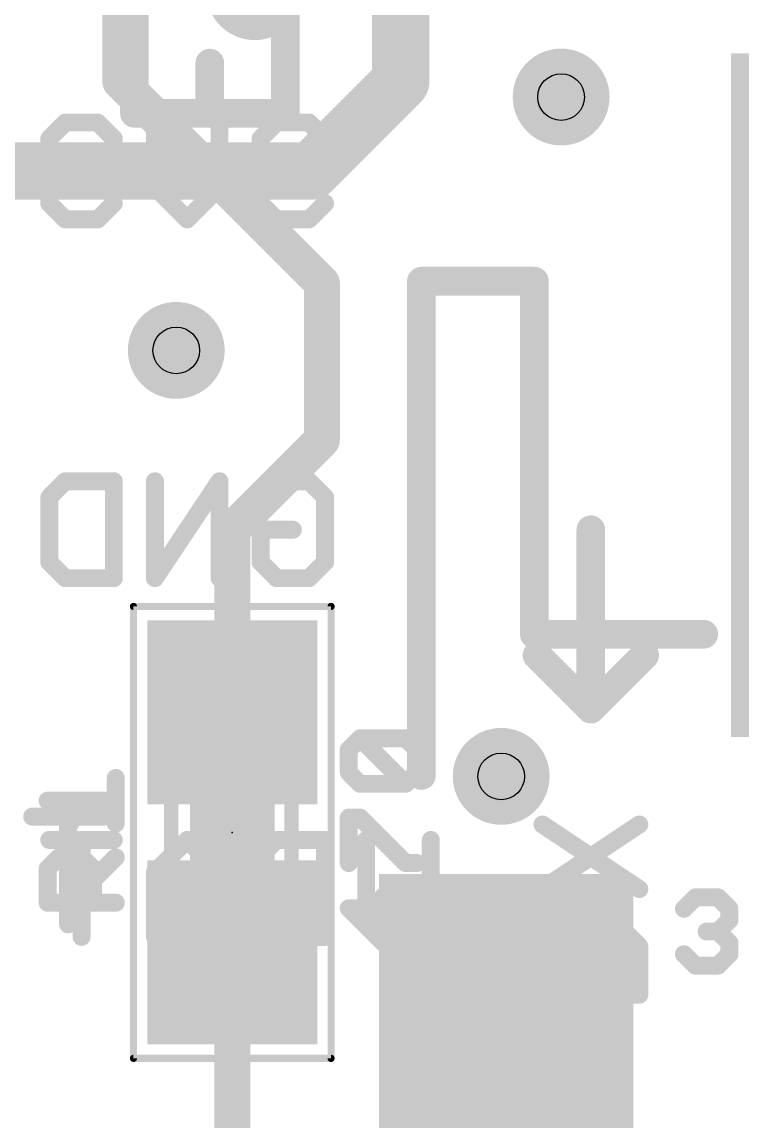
# Model space of a CAD drawing. Extents: x -44 to 63, y -21 to 59.
# Drawn here: x 4.86 to 9.96, y 4.7 to 12.49 of the extents above; entities that cross this region are included whole.
import ezdxf

# ---------------------------------------------------------------- set-up
doc = ezdxf.new("R2010")
doc.units = 0
for name, color, linetype in [('1', 12, 'CONTINUOUS'), ('16', 132, 'CONTINUOUS'), ('18', 110, 'CONTINUOUS'), ('21', 41, 'CONTINUOUS'), ('22', 40, 'CONTINUOUS'), ('23', 53, 'CONTINUOUS'), ('25', 253, 'CONTINUOUS'), ('27', 253, 'CONTINUOUS'), ('29', 253, 'CONTINUOUS'), ('31', 253, 'CONTINUOUS'), ('35', 253, 'CONTINUOUS'), ('39', 12, 'CONTINUOUS'), ('44', 253, 'CONTINUOUS'), ('51', 53, 'CONTINUOUS')]:
    doc.layers.add(name, color=color, linetype=linetype)

# ---------------------------------------------------------------- blocks, each defined once
blk = doc.blocks.new('RECT')
blk.add_solid([(-0.5, -0.5), (0.5, -0.5), (-0.5, 0.5), (0.5, 0.5)])
blk = doc.blocks.new('ROUNDV')
at = {"const_width": 0.5}
blk.add_lwpolyline([(0, -0.25, 1), (0, 0.25, 1), (0, -0.25)], format="xyb", dxfattribs=at)

msp = doc.modelspace()

# ---------------------------------------------------------------- linework, layer by layer
at = {"layer": '1', "const_width": 0.254}
for points in [[(5.5563, 12.065), (5.5563, 14.7637)], [(6.985, 10.6363), (5.5563, 12.065)], [(6.985, 9.525), (6.985, 10.6363)], [(6.35, 8.89), (6.985, 9.525)], [(6.35, 7.5969), (6.35, 8.89)], [(6.35, 5.8969), (6.35, 3.7345)]]:
    msp.add_lwpolyline(points, dxfattribs=at)
at = {"layer": '1', "const_width": 0.127}
for points in [[(5.6012, 12.1099, 1), (5.5113, 12.0201)], [(5.4928, 12.065, 1), (5.6198, 12.065)], [(7.0485, 10.6363, 1), (6.9215, 10.6363)], [(6.9401, 10.5913, 1), (7.0299, 10.6812)], [(7.0299, 9.4801, 1), (6.9401, 9.5699)], [(6.9215, 9.525, 1), (7.0485, 9.525)], [(6.4135, 8.89, 1), (6.2865, 8.89)], [(6.3051, 8.9349, 1), (6.3949, 8.8451)], [(6.2865, 7.5969, 1), (6.4135, 7.5969)], [(6.4135, 5.8969, 1), (6.2865, 5.8969)]]:
    msp.add_lwpolyline(points, format="xyb", dxfattribs=at)
at = {"layer": '16', "const_width": 0.4064}
for points in [[(7.5431, 12.0635), (7.5431, 13.6771)], [(6.9096, 11.43), (7.5431, 12.0635)], [(3.81, 11.43), (6.9096, 11.43)]]:
    msp.add_lwpolyline(points, dxfattribs=at)
at = {"layer": '16', "const_width": 0.2032}
for points in [[(7.615, 11.9917, 1), (7.4713, 12.1354)], [(7.4415, 12.0635, 1), (7.6447, 12.0635)], [(6.8378, 11.5018, 1), (6.9814, 11.3582)], [(6.9096, 11.3284, 1), (6.9096, 11.5316)]]:
    msp.add_lwpolyline(points, format="xyb", dxfattribs=at)
at = {"layer": '21', "const_width": 0.2032}
for points in [[(5.6569, 12.55), (5.6569, 11.8382)], [(6.7247, 11.8382), (6.7247, 12.55)], [(6.1908, 11.8382), (6.1908, 12.1941)], [(5.6569, 11.8382), (6.7247, 11.8382)], [(8.49, 10.65), (7.69, 10.65)], [(7.69, 10.65), (7.69, 7.15)], [(8.49, 8.15), (8.49, 10.65)], [(9.69, 8.15), (8.49, 8.15)]]:
    msp.add_lwpolyline(points, dxfattribs=at)
at = {"layer": '21', "const_width": 0.1016}
for points in [[(6.2416, 12.1941, 1), (6.14, 12.1941)], [(5.6569, 11.889, 1), (5.6569, 11.7874)], [(6.7247, 11.7874, 1), (6.7247, 11.889)], [(5.6061, 11.8382, 1), (5.7077, 11.8382)], [(6.14, 11.8382, 1), (6.2416, 11.8382)], [(6.6739, 11.8382, 1), (6.7755, 11.8382)], [(7.69, 10.7008, 1), (7.69, 10.5992)], [(7.7408, 10.65, 1), (7.6392, 10.65)], [(8.5408, 10.65, 1), (8.4392, 10.65)], [(8.49, 10.5992, 1), (8.49, 10.7008)], [(8.49, 8.2008, 1), (8.49, 8.0992)], [(9.69, 8.0992, 1), (9.69, 8.2008)], [(8.4392, 8.15, 1), (8.5408, 8.15)], [(7.6392, 7.15, 1), (7.7408, 7.15)]]:
    msp.add_lwpolyline(points, format="xyb", dxfattribs=at)
at = {"layer": '22'}
for points, const_width in [([(5.1677, 11.7735), (5.0533, 11.6591)], 0.127), ([(5.3965, 11.7735), (5.1677, 11.7735)], 0.127), ([(5.5109, 11.6591), (5.3965, 11.7735)], 0.127), ([(5.8017, 11.3159), (5.8017, 11.7735)], 0.127), ([(6.2593, 11.7735), (6.2593, 11.3159)], 0.127), ([(6.6646, 11.7735), (6.5502, 11.6591)], 0.127), ([(6.8934, 11.7735), (6.6646, 11.7735)], 0.127), ([(7.0077, 11.6591), (6.8934, 11.7735)], 0.127), ([(5.0533, 11.6591), (5.0533, 11.5447)], 0.127), ([(6.5502, 11.6591), (6.5502, 11.5447)], 0.127), ([(5.0533, 11.5447), (5.1677, 11.4303)], 0.127), ([(6.5502, 11.5447), (6.6646, 11.4303)], 0.127), ([(5.1677, 11.4303), (5.0533, 11.3159)], 0.127), ([(5.1677, 11.4303), (5.2821, 11.4303)], 0.127), ([(6.6646, 11.4303), (6.5502, 11.3159)], 0.127), ([(6.6646, 11.4303), (6.779, 11.4303)], 0.127), ([(5.0533, 11.3159), (5.0533, 11.2015)], 0.127), ([(6.0305, 11.0871), (5.8017, 11.3159)], 0.127), ([(6.2593, 11.3159), (6.0305, 11.0871)], 0.127), ([(6.5502, 11.3159), (6.5502, 11.2015)], 0.127), ([(5.0533, 11.2015), (5.1677, 11.0871)], 0.127), ([(5.3965, 11.0871), (5.5109, 11.2015)], 0.127), ([(6.5502, 11.2015), (6.6646, 11.0871)], 0.127), ([(6.8934, 11.0871), (7.0077, 11.2015)], 0.127), ([(5.1677, 11.0871), (5.3965, 11.0871)], 0.127), ([(6.6646, 11.0871), (6.8934, 11.0871)], 0.127), ([(5.0533, 9.1191), (5.1677, 9.2335)], 0.127), ([(5.1677, 9.2335), (5.5109, 9.2335)], 0.127), ([(5.5109, 9.2335), (5.5109, 8.5471)], 0.127), ([(6.2593, 9.2335), (5.8017, 8.5471)], 0.127), ([(5.8017, 8.5471), (5.8017, 9.2335)], 0.127), ([(6.2593, 8.5471), (6.2593, 9.2335)], 0.127), ([(6.5502, 9.1191), (6.6646, 9.2335)], 0.127), ([(6.6646, 9.2335), (6.8934, 9.2335)], 0.127), ([(6.8934, 9.2335), (7.0077, 9.1191)], 0.127), ([(5.0533, 8.6615), (5.0533, 9.1191)], 0.127), ([(7.0077, 9.1191), (7.0077, 8.6615)], 0.127), ([(6.5502, 8.6615), (6.5502, 8.8903)], 0.127), ([(6.5502, 8.8903), (6.779, 8.8903)], 0.127), ([(8.89, 8.89), (8.89, 7.62)], 0.2032), ([(5.1677, 8.5471), (5.0533, 8.6615)], 0.127), ([(6.6646, 8.5471), (6.5502, 8.6615)], 0.127), ([(7.0077, 8.6615), (6.8934, 8.5471)], 0.127), ([(5.5109, 8.5471), (5.1677, 8.5471)], 0.127), ([(6.8934, 8.5471), (6.6646, 8.5471)], 0.127), ([(8.89, 7.62), (8.509, 8.001)], 0.2032), ([(8.89, 7.62), (9.271, 8.001)], 0.2032), ([(9.2335, 6.3456), (8.5471, 6.8032)], 0.127), ([(9.2335, 6.8032), (8.5471, 6.3456)], 0.127), ([(5.5109, 6.6935), (5.0533, 6.6935)], 0.127), ([(5.2821, 6.0071), (5.2821, 6.6935)], 0.127), ([(6.0305, 6.6935), (5.8017, 6.4647)], 0.127), ([(6.2593, 6.4647), (6.0305, 6.6935)], 0.127), ([(6.6646, 6.6935), (6.5502, 6.5791)], 0.127), ([(7.0077, 6.6935), (6.6646, 6.6935)], 0.127), ([(7.0077, 6.0071), (7.0077, 6.6935)], 0.127), ([(7.2986, 6.2359), (7.2986, 6.6935)], 0.127), ([(7.7562, 6.6935), (7.7562, 6.2359)], 0.127), ([(6.5502, 6.5791), (6.5502, 6.4647)], 0.127), ([(5.8017, 6.4647), (5.8017, 6.0071)], 0.127), ([(6.2593, 6.0071), (6.2593, 6.4647)], 0.127), ([(6.5502, 6.4647), (6.6646, 6.3503)], 0.127), ([(6.2593, 6.3503), (5.8017, 6.3503)], 0.127), ([(6.6646, 6.3503), (6.5502, 6.2359)], 0.127), ([(7.0077, 6.3503), (6.6646, 6.3503)], 0.127), ([(6.5502, 6.2359), (6.5502, 6.1215)], 0.127), ([(7.5274, 6.0071), (7.2986, 6.2359)], 0.127), ([(7.7562, 6.2359), (7.5274, 6.0071)], 0.127), ([(6.5502, 6.1215), (6.6646, 6.0071)], 0.127), ([(6.6646, 6.0071), (7.0077, 6.0071)], 0.127), ([(8.7759, 5.826), (8.5471, 6.0548)], 0.127), ([(8.8903, 6.0548), (8.7759, 5.9404)], 0.127), ([(9.1191, 6.0548), (8.8903, 6.0548)], 0.127), ([(9.2335, 5.9404), (9.1191, 6.0548)], 0.127), ([(8.7759, 5.9404), (8.7759, 5.5972)], 0.127), ([(9.2335, 5.5972), (9.2335, 5.9404)], 0.127), ([(8.5471, 5.5972), (9.2335, 5.5972)], 0.127), ([(8.4327, 4.8487), (8.4327, 5.3063)], 0.127)]:
    msp.add_lwpolyline(points, dxfattribs=dict(at, const_width=const_width))
for points, const_width in [([(5.1677, 11.8052, 1), (5.1677, 11.7417)], 0.0635), ([(5.1902, 11.751, 1), (5.1453, 11.7959)], 0.0635), ([(5.419, 11.7959, 1), (5.3741, 11.751)], 0.0635), ([(5.3965, 11.7417, 1), (5.3965, 11.8052)], 0.0635), ([(5.8335, 11.7735, 1), (5.77, 11.7735)], 0.0635), ([(6.2911, 11.7735, 1), (6.2276, 11.7735)], 0.0635), ([(6.6646, 11.8052, 1), (6.6646, 11.7417)], 0.0635), ([(6.687, 11.751, 1), (6.6421, 11.7959)], 0.0635), ([(6.9158, 11.7959, 1), (6.8709, 11.751)], 0.0635), ([(6.8934, 11.7417, 1), (6.8934, 11.8052)], 0.0635), ([(5.0851, 11.6591, 1), (5.0216, 11.6591)], 0.0635), ([(5.0309, 11.6815, 1), (5.0758, 11.6366)], 0.0635), ([(5.4885, 11.6366, 1), (5.5334, 11.6815)], 0.0635), ([(6.5819, 11.6591, 1), (6.5184, 11.6591)], 0.0635), ([(6.5277, 11.6815, 1), (6.5726, 11.6366)], 0.0635), ([(6.9853, 11.6366, 1), (7.0302, 11.6815)], 0.0635), ([(5.0758, 11.5671, 1), (5.0309, 11.5222)], 0.0635), ([(6.5726, 11.5671, 1), (6.5277, 11.5222)], 0.0635), ([(5.0216, 11.5447, 1), (5.0851, 11.5447)], 0.0635), ([(6.5184, 11.5447, 1), (6.5819, 11.5447)], 0.0635), ([(5.1677, 11.462, 1), (5.1677, 11.3985)], 0.0635), ([(5.1902, 11.4078, 1), (5.1453, 11.4527)], 0.0635), ([(5.1453, 11.4078, 1), (5.1902, 11.4527)], 0.0635), ([(5.2821, 11.3985, 1), (5.2821, 11.462)], 0.0635), ([(6.6646, 11.462, 1), (6.6646, 11.3985)], 0.0635), ([(6.687, 11.4078, 1), (6.6421, 11.4527)], 0.0635), ([(6.6421, 11.4078, 1), (6.687, 11.4527)], 0.0635), ([(6.779, 11.3985, 1), (6.779, 11.462)], 0.0635), ([(5.0851, 11.3159, 1), (5.0216, 11.3159)], 0.0635), ([(5.0309, 11.3383, 1), (5.0758, 11.2934)], 0.0635), ([(5.8242, 11.3383, 1), (5.7793, 11.2934)], 0.0635), ([(6.2818, 11.2934, 1), (6.2369, 11.3383)], 0.0635), ([(6.5819, 11.3159, 1), (6.5184, 11.3159)], 0.0635), ([(6.5277, 11.3383, 1), (6.5726, 11.2934)], 0.0635), ([(5.77, 11.3159, 1), (5.8335, 11.3159)], 0.0635), ([(6.2276, 11.3159, 1), (6.2911, 11.3159)], 0.0635), ([(5.0758, 11.2239, 1), (5.0309, 11.179)], 0.0635), ([(5.0216, 11.2015, 1), (5.0851, 11.2015)], 0.0635), ([(5.5334, 11.179, 1), (5.4885, 11.2239)], 0.0635), ([(6.5726, 11.2239, 1), (6.5277, 11.179)], 0.0635), ([(6.5184, 11.2015, 1), (6.5819, 11.2015)], 0.0635), ([(7.0302, 11.179, 1), (6.9853, 11.2239)], 0.0635), ([(5.1677, 11.1189, 1), (5.1677, 11.0554)], 0.0635), ([(5.1453, 11.0646, 1), (5.1902, 11.1096)], 0.0635), ([(5.3741, 11.1096, 1), (5.419, 11.0646)], 0.0635), ([(5.3965, 11.0554, 1), (5.3965, 11.1189)], 0.0635), ([(6.0081, 11.1096, 1), (6.053, 11.0646)], 0.0635), ([(6.0081, 11.0646, 1), (6.053, 11.1096)], 0.0635), ([(6.6646, 11.1189, 1), (6.6646, 11.0554)], 0.0635), ([(6.6421, 11.0646, 1), (6.687, 11.1096)], 0.0635), ([(6.8709, 11.1096, 1), (6.9158, 11.0646)], 0.0635), ([(6.8934, 11.0554, 1), (6.8934, 11.1189)], 0.0635), ([(5.1677, 9.2652, 1), (5.1677, 9.2017)], 0.0635), ([(5.1902, 9.211, 1), (5.1453, 9.2559)], 0.0635), ([(5.5427, 9.2335, 1), (5.4792, 9.2335)], 0.0635), ([(5.5109, 9.2017, 1), (5.5109, 9.2652)], 0.0635), ([(5.8335, 9.2335, 1), (5.77, 9.2335)], 0.0635), ([(6.2911, 9.2335, 1), (6.2276, 9.2335)], 0.0635), ([(6.2857, 9.2159, 1), (6.2329, 9.2511)], 0.0635), ([(6.6646, 9.2652, 1), (6.6646, 9.2017)], 0.0635), ([(6.687, 9.211, 1), (6.6421, 9.2559)], 0.0635), ([(6.9158, 9.2559, 1), (6.8709, 9.211)], 0.0635), ([(6.8934, 9.2017, 1), (6.8934, 9.2652)], 0.0635), ([(5.0851, 9.1191, 1), (5.0216, 9.1191)], 0.0635), ([(5.0309, 9.1415, 1), (5.0758, 9.0966)], 0.0635), ([(6.5277, 9.1415, 1), (6.5726, 9.0966)], 0.0635), ([(7.0395, 9.1191, 1), (6.976, 9.1191)], 0.0635), ([(6.9853, 9.0966, 1), (7.0302, 9.1415)], 0.0635), ([(6.5819, 8.8903, 1), (6.5184, 8.8903)], 0.0635), ([(6.5502, 8.922, 1), (6.5502, 8.8585)], 0.0635), ([(6.779, 8.8585, 1), (6.779, 8.922)], 0.0635), ([(8.9408, 8.89, 1), (8.8392, 8.89)], 0.1016), ([(5.0758, 8.6839, 1), (5.0309, 8.639)], 0.0635), ([(6.5726, 8.6839, 1), (6.5277, 8.639)], 0.0635), ([(7.0302, 8.639, 1), (6.9853, 8.6839)], 0.0635), ([(5.0216, 8.6615, 1), (5.0851, 8.6615)], 0.0635), ([(6.5184, 8.6615, 1), (6.5819, 8.6615)], 0.0635), ([(6.976, 8.6615, 1), (7.0395, 8.6615)], 0.0635), ([(5.1677, 8.5789, 1), (5.1677, 8.5153)], 0.0635), ([(5.1453, 8.5246, 1), (5.1902, 8.5696)], 0.0635), ([(5.4792, 8.5471, 1), (5.5427, 8.5471)], 0.0635), ([(5.5109, 8.5153, 1), (5.5109, 8.5789)], 0.0635), ([(5.7753, 8.5647, 1), (5.8282, 8.5295)], 0.0635), ([(5.77, 8.5471, 1), (5.8335, 8.5471)], 0.0635), ([(6.2276, 8.5471, 1), (6.2911, 8.5471)], 0.0635), ([(6.6646, 8.5789, 1), (6.6646, 8.5153)], 0.0635), ([(6.6421, 8.5246, 1), (6.687, 8.5696)], 0.0635), ([(6.8709, 8.5696, 1), (6.9158, 8.5246)], 0.0635), ([(6.8934, 8.5153, 1), (6.8934, 8.5789)], 0.0635), ([(8.5449, 8.0369, 1), (8.4731, 7.9651)], 0.1016), ([(9.3069, 7.9651, 1), (9.2351, 8.0369)], 0.1016), ([(8.8541, 7.6559, 1), (8.9259, 7.5841)], 0.1016), ([(8.8541, 7.5841, 1), (8.9259, 7.6559)], 0.1016), ([(8.8392, 7.62, 1), (8.9408, 7.62)], 0.1016), ([(8.5647, 6.8296, 1), (8.5295, 6.7768)], 0.0635), ([(9.2511, 6.7768, 1), (9.2159, 6.8296)], 0.0635), ([(5.0533, 6.7252, 1), (5.0533, 6.6617)], 0.0635), ([(5.3139, 6.6935, 1), (5.2504, 6.6935)], 0.0635), ([(5.5109, 6.6617, 1), (5.5109, 6.7252)], 0.0635), ([(6.053, 6.7159, 1), (6.0081, 6.671)], 0.0635), ([(6.053, 6.671, 1), (6.0081, 6.7159)], 0.0635), ([(6.6646, 6.7252, 1), (6.6646, 6.6617)], 0.0635), ([(6.687, 6.671, 1), (6.6421, 6.7159)], 0.0635), ([(7.0395, 6.6935, 1), (6.976, 6.6935)], 0.0635), ([(7.0077, 6.6617, 1), (7.0077, 6.7252)], 0.0635), ([(7.3303, 6.6935, 1), (7.2668, 6.6935)], 0.0635), ([(7.7879, 6.6935, 1), (7.7244, 6.6935)], 0.0635), ([(6.5819, 6.5791, 1), (6.5184, 6.5791)], 0.0635), ([(6.5277, 6.6015, 1), (6.5726, 6.5566)], 0.0635), ([(5.8335, 6.4647, 1), (5.77, 6.4647)], 0.0635), ([(5.7793, 6.4871, 1), (5.8242, 6.4422)], 0.0635), ([(6.2911, 6.4647, 1), (6.2276, 6.4647)], 0.0635), ([(6.2369, 6.4422, 1), (6.2818, 6.4871)], 0.0635), ([(6.5726, 6.4871, 1), (6.5277, 6.4422)], 0.0635), ([(6.5184, 6.4647, 1), (6.5819, 6.4647)], 0.0635), ([(5.8017, 6.382, 1), (5.8017, 6.3185)], 0.0635), ([(6.2593, 6.3185, 1), (6.2593, 6.382)], 0.0635), ([(6.6646, 6.382, 1), (6.6646, 6.3185)], 0.0635), ([(6.687, 6.3278, 1), (6.6421, 6.3727)], 0.0635), ([(6.6421, 6.3278, 1), (6.687, 6.3727)], 0.0635), ([(7.0077, 6.3185, 1), (7.0077, 6.382)], 0.0635), ([(8.5295, 6.372, 1), (8.5647, 6.3192)], 0.0635), ([(9.2159, 6.3192, 1), (9.2511, 6.372)], 0.0635), ([(6.5819, 6.2359, 1), (6.5184, 6.2359)], 0.0635), ([(6.5277, 6.2583, 1), (6.5726, 6.2134)], 0.0635), ([(7.321, 6.2583, 1), (7.2761, 6.2134)], 0.0635), ([(7.2668, 6.2359, 1), (7.3303, 6.2359)], 0.0635), ([(7.7244, 6.2359, 1), (7.7879, 6.2359)], 0.0635), ([(7.7786, 6.2134, 1), (7.7337, 6.2583)], 0.0635), ([(6.5726, 6.1439, 1), (6.5277, 6.099)], 0.0635), ([(6.5184, 6.1215, 1), (6.5819, 6.1215)], 0.0635), ([(6.6646, 6.0389, 1), (6.6646, 5.9754)], 0.0635), ([(7.0077, 5.9754, 1), (7.0077, 6.0389)], 0.0635), ([(8.5696, 6.0772, 1), (8.5246, 6.0323)], 0.0635), ([(8.8903, 6.0865, 1), (8.8903, 6.023)], 0.0635), ([(8.9127, 6.0323, 1), (8.8678, 6.0772)], 0.0635), ([(9.1415, 6.0772, 1), (9.0966, 6.0323)], 0.0635), ([(9.1191, 6.023, 1), (9.1191, 6.0865)], 0.0635), ([(5.2504, 6.0071, 1), (5.3139, 6.0071)], 0.0635), ([(5.77, 6.0071, 1), (5.8335, 6.0071)], 0.0635), ([(6.2276, 6.0071, 1), (6.2911, 6.0071)], 0.0635), ([(6.6421, 5.9846, 1), (6.687, 6.0296)], 0.0635), ([(6.976, 6.0071, 1), (7.0395, 6.0071)], 0.0635), ([(7.5049, 6.0296, 1), (7.5498, 5.9846)], 0.0635), ([(7.5049, 5.9846, 1), (7.5498, 6.0296)], 0.0635), ([(8.8076, 5.9404, 1), (8.7441, 5.9404)], 0.0635), ([(8.7534, 5.9628, 1), (8.7983, 5.9179)], 0.0635), ([(9.2652, 5.9404, 1), (9.2017, 5.9404)], 0.0635), ([(9.211, 5.9179, 1), (9.2559, 5.9628)], 0.0635), ([(8.7534, 5.8035, 1), (8.7983, 5.8484)], 0.0635), ([(8.5471, 5.6289, 1), (8.5471, 5.5654)], 0.0635), ([(8.7441, 5.5972, 1), (8.8076, 5.5972)], 0.0635), ([(9.2017, 5.5972, 1), (9.2652, 5.5972)], 0.0635), ([(9.2335, 5.5654, 1), (9.2335, 5.6289)], 0.0635), ([(8.4645, 5.3063, 1), (8.401, 5.3063)], 0.0635), ([(8.401, 4.8487, 1), (8.4645, 4.8487)], 0.0635)]:
    msp.add_lwpolyline(points, format="xyb", dxfattribs=dict(at, const_width=const_width))
at = {"layer": '23'}
msp.add_point((6.35, 6.7469), dxfattribs=at)
at = {"layer": '25', "const_width": 0.127}
for points in [[(5.5245, 6.8104), (5.5245, 7.1324)], [(5.2025, 6.8104), (5.0415, 6.9714)], [(5.0415, 6.9714), (5.5245, 6.9714)], [(5.0415, 6.4906), (5.122, 6.5711)], [(5.122, 6.5711), (5.283, 6.5711)], [(5.283, 6.5711), (5.3635, 6.4906)], [(5.3635, 6.4101), (5.5245, 6.5711)], [(5.0415, 6.2491), (5.0415, 6.4906)], [(5.3635, 6.4906), (5.3635, 6.2491)], [(5.5245, 6.2491), (5.0415, 6.2491)]]:
    msp.add_lwpolyline(points, dxfattribs=at)
at = {"layer": '25', "const_width": 0.0635}
for points in [[(5.5563, 7.1324, 1), (5.4928, 7.1324)], [(5.0639, 6.9938, 1), (5.019, 6.9489)], [(5.0415, 7.0031, 1), (5.0415, 6.9396)], [(5.5245, 6.9396, 1), (5.5245, 7.0031)], [(5.18, 6.7879, 1), (5.2249, 6.8328)], [(5.4928, 6.8104, 1), (5.5563, 6.8104)], [(5.122, 6.6028, 1), (5.122, 6.5393)], [(5.1444, 6.5486, 1), (5.0995, 6.5935)], [(5.3054, 6.5935, 1), (5.2605, 6.5486)], [(5.283, 6.5393, 1), (5.283, 6.6028)], [(5.547, 6.5486, 1), (5.502, 6.5935)], [(5.0732, 6.4906, 1), (5.0097, 6.4906)], [(5.019, 6.513, 1), (5.0639, 6.4681)], [(5.3952, 6.4906, 1), (5.3317, 6.4906)], [(5.341, 6.4681, 1), (5.3859, 6.513)], [(5.341, 6.4325, 1), (5.3859, 6.3876)], [(5.0415, 6.2808, 1), (5.0415, 6.2173)], [(5.5245, 6.2173, 1), (5.5245, 6.2808)], [(5.0097, 6.2491, 1), (5.0732, 6.2491)], [(5.3317, 6.2491, 1), (5.3952, 6.2491)]]:
    msp.add_lwpolyline(points, format="xyb", dxfattribs=at)
at = {"layer": '27', "const_width": 0.127}
for points in [[(7.1751, 7.3325), (7.2556, 7.413)], [(7.2556, 7.413), (7.5776, 7.413)], [(7.5776, 7.091), (7.2556, 7.413)], [(7.5776, 7.413), (7.6581, 7.3325)], [(7.1751, 7.1715), (7.1751, 7.3325)], [(7.6581, 7.3325), (7.6581, 7.1715)], [(7.2556, 7.091), (7.1751, 7.1715)], [(7.6581, 7.1715), (7.5776, 7.091)], [(7.5776, 7.091), (7.2556, 7.091)], [(7.1751, 6.5297), (7.1751, 6.8517)], [(7.1751, 6.8517), (7.2556, 6.8517)], [(7.2556, 6.8517), (7.5776, 6.5297)], [(7.5776, 6.5297), (7.6581, 6.5297)], [(7.4166, 5.9684), (7.4166, 6.2904)], [(9.5498, 6.2064), (9.6303, 6.2869)], [(9.6303, 6.2869), (9.7913, 6.2869)], [(9.7913, 6.2869), (9.8718, 6.2064)], [(7.6581, 6.2099), (7.1751, 6.2099)], [(7.1751, 6.2099), (7.4166, 5.9684)], [(9.8718, 6.2064), (9.8718, 6.1259)], [(9.8718, 6.1259), (9.7913, 6.0454)], [(9.7913, 6.0454), (9.7108, 6.0454)], [(9.7913, 6.0454), (9.8718, 5.9649)], [(9.8718, 5.9649), (9.8718, 5.8844)], [(9.6303, 5.8039), (9.5498, 5.8844)], [(9.8718, 5.8844), (9.7913, 5.8039)], [(9.7913, 5.8039), (9.6303, 5.8039)]]:
    msp.add_lwpolyline(points, dxfattribs=at)
at = {"layer": '27', "const_width": 0.0635}
for points in [[(7.2556, 7.4448, 1), (7.2556, 7.3813)], [(7.278, 7.4355, 1), (7.2331, 7.3906)], [(7.278, 7.3906, 1), (7.2331, 7.4355)], [(7.6001, 7.4355, 1), (7.5551, 7.3906)], [(7.5776, 7.3813, 1), (7.5776, 7.4448)], [(7.2068, 7.3325, 1), (7.1433, 7.3325)], [(7.6898, 7.3325, 1), (7.6264, 7.3325)], [(7.1526, 7.355, 1), (7.1975, 7.3101)], [(7.6356, 7.3101, 1), (7.6806, 7.355)], [(7.1975, 7.194, 1), (7.1526, 7.1491)], [(7.1433, 7.1715, 1), (7.2068, 7.1715)], [(7.6264, 7.1715, 1), (7.6898, 7.1715)], [(7.6806, 7.1491, 1), (7.6356, 7.194)], [(7.2556, 7.1228, 1), (7.2556, 7.0593)], [(7.2331, 7.0686, 1), (7.278, 7.1135)], [(7.5551, 7.1135, 1), (7.6001, 7.0686)], [(7.5551, 7.0686, 1), (7.6001, 7.1135)], [(7.5776, 7.0593, 1), (7.5776, 7.1228)], [(7.2068, 6.8517, 1), (7.1433, 6.8517)], [(7.1751, 6.8835, 1), (7.1751, 6.82)], [(7.278, 6.8742, 1), (7.2331, 6.8293)], [(7.2556, 6.82, 1), (7.2556, 6.8835)], [(7.1433, 6.5297, 1), (7.2068, 6.5297)], [(7.5776, 6.5615, 1), (7.5776, 6.498)], [(7.5551, 6.5073, 1), (7.6001, 6.5522)], [(7.6581, 6.498, 1), (7.6581, 6.5615)], [(7.4483, 6.2904, 1), (7.3848, 6.2904)], [(9.6303, 6.3187, 1), (9.6303, 6.2552)], [(9.6528, 6.2645, 1), (9.6078, 6.3094)], [(9.8138, 6.3094, 1), (9.7689, 6.2645)], [(9.7913, 6.2552, 1), (9.7913, 6.3187)], [(7.1751, 6.2417, 1), (7.1751, 6.1782)], [(7.1975, 6.2324, 1), (7.1526, 6.1875)], [(7.6581, 6.1782, 1), (7.6581, 6.2417)], [(9.5273, 6.2289, 1), (9.5723, 6.184)], [(9.9036, 6.2064, 1), (9.8401, 6.2064)], [(9.8494, 6.184, 1), (9.8943, 6.2289)], [(9.8401, 6.1259, 1), (9.9036, 6.1259)], [(9.8943, 6.1035, 1), (9.8494, 6.1484)], [(9.7108, 6.0772, 1), (9.7108, 6.0137)], [(9.8138, 6.0679, 1), (9.7689, 6.023)], [(9.7689, 6.0679, 1), (9.8138, 6.023)], [(9.7913, 6.0137, 1), (9.7913, 6.0772)], [(7.3848, 5.9684, 1), (7.4483, 5.9684)], [(7.3941, 5.946, 1), (7.439, 5.9909)], [(9.9036, 5.9649, 1), (9.8401, 5.9649)], [(9.8494, 5.9425, 1), (9.8943, 5.9874)], [(9.5723, 5.9069, 1), (9.5273, 5.8619)], [(9.8401, 5.8844, 1), (9.9036, 5.8844)], [(9.8943, 5.8619, 1), (9.8494, 5.9069)], [(9.6303, 5.8357, 1), (9.6303, 5.7722)], [(9.6078, 5.7814, 1), (9.6528, 5.8264)], [(9.7689, 5.8264, 1), (9.8138, 5.7814)], [(9.7913, 5.7722, 1), (9.7913, 5.8357)]]:
    msp.add_lwpolyline(points, format="xyb", dxfattribs=at)
at = {"layer": '39', "const_width": 0.0508}
for points in [[(5.65, 5.1469), (5.65, 8.3469)], [(5.65, 8.3469), (7.05, 8.3469)], [(7.05, 8.3469), (7.05, 5.1469)], [(7.05, 5.1469), (5.65, 5.1469)]]:
    msp.add_lwpolyline(points, dxfattribs=at)
at = {"layer": '39', "const_width": 0.0254}
for points in [[(5.6627, 8.3469, 1), (5.6373, 8.3469)], [(5.65, 8.3596, 1), (5.65, 8.3342)], [(7.0627, 8.3469, 1), (7.0373, 8.3469)], [(7.05, 8.3342, 1), (7.05, 8.3596)], [(5.65, 5.1596, 1), (5.65, 5.1342)], [(5.6373, 5.1469, 1), (5.6627, 5.1469)], [(7.0373, 5.1469, 1), (7.0627, 5.1469)], [(7.05, 5.1342, 1), (7.05, 5.1596)]]:
    msp.add_lwpolyline(points, format="xyb", dxfattribs=at)
at = {"layer": '44'}
for centre in [(8.6797, 11.9539), (5.9531, 10.16), (8.255, 7.1438)]:
    msp.add_circle(centre, 0.1651, dxfattribs=at)
at = {"layer": '51'}
for points, const_width in [([(5.918, 6.3909), (5.918, 7.1029)], 0.1016), ([(6.769, 6.3909), (6.769, 7.1029)], 0.1016), ([(4.9322, 6.8586), (5.4407, 6.8586)], 0.127), ([(5.1865, 6.096), (5.1865, 6.8586)], 0.127)]:
    msp.add_lwpolyline(points, dxfattribs=dict(at, const_width=const_width))
for points, const_width in [([(5.9434, 7.1029, 1), (5.8926, 7.1029)], 0.0508), ([(6.7944, 7.1029, 1), (6.7436, 7.1029)], 0.0508), ([(4.9322, 6.8904, 1), (4.9322, 6.8269)], 0.0635), ([(5.2182, 6.8586, 1), (5.1547, 6.8586)], 0.0635), ([(5.4407, 6.8269, 1), (5.4407, 6.8904)], 0.0635), ([(5.8926, 6.3909, 1), (5.9434, 6.3909)], 0.0508), ([(6.7436, 6.3909, 1), (6.7944, 6.3909)], 0.0508), ([(5.1547, 6.096, 1), (5.2182, 6.096)], 0.0635)]:
    msp.add_lwpolyline(points, format="xyb", dxfattribs=dict(at, const_width=const_width))

# ---------------------------------------------------------------- block references
at = {"layer": '1', "xscale": 1.1, "rotation": 90}
for p in [(6.35, 7.5969), (6.35, 5.8969)]:
    msp.add_blockref('RECT', p, dxfattribs=at)
at = {"layer": '1', "xscale": 3.4, "yscale": 1.6, "rotation": 270}
msp.add_blockref('RECT', (8.29, 4.65), dxfattribs=at)
at = {"layer": '18', "xscale": 0.6858, "yscale": 0.6858}
for p in [(6.5088, 12.7), (6.5088, 12.7), (8.6797, 11.9539), (8.6797, 11.9539), (5.9531, 10.16), (5.9531, 10.16), (8.255, 7.1438), (8.255, 7.1438)]:
    msp.add_blockref('ROUNDV', p, dxfattribs=at)
at = {"layer": '29'}
for p, xscale, yscale, rotation in [((6.35, 7.5969), 1.3032, 1.2032, 90), ((6.35, 5.8969), 1.3032, 1.2032, 90), ((8.29, 4.65), 3.6032, 1.8032, 270)]:
    msp.add_blockref('RECT', p, dxfattribs=dict(at, xscale=xscale, yscale=yscale, rotation=rotation))
at = {"layer": '31', "xscale": 1.5875, "yscale": 4.8419}
msp.add_blockref('RECT', (10.6759, 9.8425), dxfattribs=at)
at = {"layer": '31', "xscale": 1.1, "rotation": 90}
for p in [(6.35, 7.5969), (6.35, 5.8969)]:
    msp.add_blockref('RECT', p, dxfattribs=at)
at = {"layer": '31', "xscale": 3.4, "yscale": 1.6, "rotation": 270}
msp.add_blockref('RECT', (8.29, 4.65), dxfattribs=at)
at = {"layer": '35', "xscale": 0.3998, "yscale": 0.6, "rotation": 90}
msp.add_blockref('RECT', (6.35, 6.7469), dxfattribs=at)
at = {"layer": '51', "xscale": 0.5001, "yscale": 0.95, "rotation": 90}
for p in [(6.3449, 7.3271), (6.3449, 6.1587)]:
    msp.add_blockref('RECT', p, dxfattribs=at)

doc.saveas('drawing.dxf')
